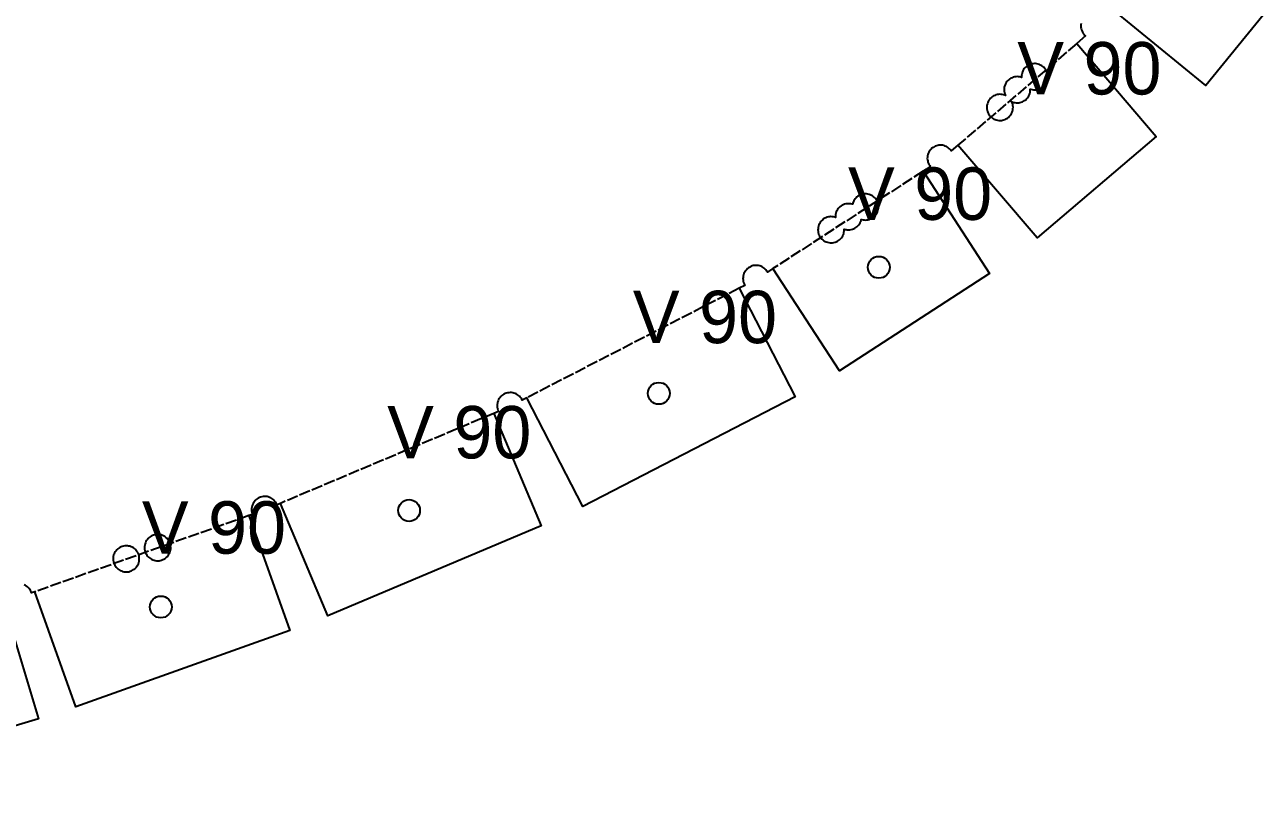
# Model space of a CAD drawing. Header units: millimetres. Extents: x 0 to 2467, y 0 to 1219.
# Drawn here: x 1235.4 to 1377.2, y 985 to 1073.9 of the extents above; entities that cross this region are included whole.
import ezdxf

# ---------------------------------------------------------------- set-up
doc = ezdxf.new("R2010")
doc.units = ezdxf.units.MM
doc.linetypes.add('DASHED', pattern=[1.524, 1.27, -0.254])
for name, color, linetype in [('CUT', 7, 'CONTINUOUS'), ('ETCH', 8, 'CONTINUOUS'), ('HOLE', 6, 'CONTINUOUS'), ('VALLEY', 1, 'DASHED')]:
    doc.layers.add(name, color=color, linetype=linetype)

msp = doc.modelspace()

# ---------------------------------------------------------------- linework, layer by layer
at = {"layer": 'CUT'}
for points in [[(1377.2, 1075), (1370.64, 1066.96), (1359.81, 1075.8)], [(1356.36, 1074.04), (1356.34, 1073.9), (1356.33, 1073.75), (1356.34, 1073.6), (1356.37, 1073.46), (1356.4, 1073.31), (1356.46, 1073.18), (1356.52, 1073.04), (1356.6, 1072.92), (1356.69, 1072.8), (1356.79, 1072.69), (1356.87, 1072.62), (1355.85, 1071.74), (1364.93, 1061.12), (1351.32, 1049.49), (1342.24, 1060.11), (1341.49, 1059.47), (1341.49, 1059.47), (1341.4, 1059.59), (1341.3, 1059.7), (1341.19, 1059.79), (1341.07, 1059.88), (1340.94, 1059.95), (1340.81, 1060.01), (1340.67, 1060.06), (1340.52, 1060.1), (1340.38, 1060.12), (1340.23, 1060.12), (1340.08, 1060.11), (1339.94, 1060.09), (1339.8, 1060.05), (1339.66, 1060), (1339.53, 1059.93), (1339.4, 1059.86), (1339.28, 1059.77), (1339.18, 1059.67), (1339.08, 1059.56), (1338.99, 1059.44), (1338.92, 1059.31), (1338.86, 1059.18), (1338.81, 1059.04), (1338.78, 1058.89), (1338.76, 1058.75), (1338.75, 1058.6), (1338.76, 1058.45), (1338.79, 1058.31), (1338.82, 1058.17), (1338.87, 1058.03), (1338.94, 1057.89), (1339.02, 1057.77), (1339.09, 1057.67), (1338.26, 1057.14), (1345.87, 1045.42), (1328.69, 1034.26), (1321.08, 1045.98), (1320.46, 1045.57), (1320.46, 1045.57), (1320.38, 1045.7), (1320.29, 1045.82), (1320.19, 1045.92), (1320.08, 1046.02), (1319.96, 1046.11), (1319.83, 1046.18), (1319.7, 1046.24), (1319.56, 1046.29), (1319.41, 1046.32), (1319.27, 1046.34), (1319.12, 1046.35), (1318.97, 1046.34), (1318.83, 1046.32), (1318.69, 1046.28), (1318.55, 1046.23), (1318.42, 1046.16), (1318.29, 1046.08), (1318.18, 1045.99), (1318.07, 1045.89), (1317.97, 1045.78), (1317.88, 1045.66), (1317.81, 1045.54), (1317.75, 1045.4), (1317.7, 1045.26), (1317.67, 1045.12), (1317.65, 1044.97), (1317.64, 1044.83), (1317.65, 1044.68), (1317.68, 1044.54), (1317.71, 1044.39), (1317.77, 1044.25), (1317.83, 1044.12), (1317.87, 1044.06), (1317.2, 1043.72), (1323.61, 1031.31), (1299.3, 1018.75), (1292.89, 1031.17), (1292.37, 1030.9), (1292.32, 1031.01), (1292.24, 1031.13), (1292.15, 1031.25), (1292.05, 1031.36), (1291.94, 1031.46), (1291.82, 1031.54), (1291.69, 1031.62), (1291.56, 1031.68), (1291.42, 1031.73), (1291.28, 1031.76), (1291.13, 1031.78), (1290.98, 1031.78), (1290.84, 1031.77), (1290.69, 1031.75), (1290.55, 1031.71), (1290.41, 1031.66), (1290.28, 1031.6), (1290.15, 1031.52), (1290.04, 1031.43), (1289.93, 1031.33), (1289.83, 1031.22), (1289.75, 1031.1), (1289.67, 1030.97), (1289.61, 1030.84), (1289.56, 1030.7), (1289.53, 1030.56), (1289.51, 1030.41), (1289.5, 1030.26), (1289.51, 1030.12), (1289.54, 1029.97), (1289.58, 1029.83), (1289.63, 1029.69), (1289.66, 1029.63), (1289.12, 1029.4), (1294.56, 1016.53), (1270.12, 1006.22), (1264.69, 1019.09), (1264.29, 1018.92), (1264.27, 1018.98), (1264.2, 1019.11), (1264.12, 1019.24), (1264.03, 1019.36), (1263.93, 1019.46), (1263.82, 1019.56), (1263.7, 1019.65), (1263.58, 1019.72), (1263.44, 1019.78), (1263.3, 1019.83), (1263.16, 1019.86), (1263.01, 1019.88), (1262.87, 1019.89), (1262.72, 1019.88), (1262.57, 1019.85), (1262.43, 1019.82), (1262.43, 1019.82), (1262.29, 1019.77), (1262.16, 1019.7), (1262.04, 1019.62), (1261.92, 1019.53), (1261.81, 1019.43), (1261.72, 1019.32), (1261.63, 1019.2), (1261.56, 1019.08), (1261.49, 1018.94), (1261.45, 1018.8), (1261.41, 1018.66), (1261.39, 1018.51), (1261.39, 1018.37), (1261.4, 1018.22), (1261.42, 1018.07), (1261.46, 1017.93), (1261.5, 1017.83), (1261.09, 1017.69), (1265.77, 1004.53), (1241.26, 995.8), (1236.57, 1008.96), (1236.21, 1008.83), (1236.16, 1008.97), (1236.1, 1009.1), (1236.02, 1009.23), (1235.93, 1009.34), (1235.83, 1009.45), (1235.72, 1009.55), (1235.6, 1009.63), (1235.47, 1009.71), (1235.34, 1009.77)], [(1232.99, 1007.79), (1236.99, 994.4), (1205.46, 984.98)]]:
    msp.add_lwpolyline(points, dxfattribs=at)
for points in [[(1346.01, 1063.36), (1346.12, 1063.27), (1346.24, 1063.18), (1346.37, 1063.11), (1346.5, 1063.05), (1346.64, 1063), (1346.79, 1062.96), (1346.93, 1062.95), (1347.08, 1062.94), (1347.23, 1062.95), (1347.37, 1062.97), (1347.51, 1063.01), (1347.65, 1063.06), (1347.78, 1063.13), (1347.91, 1063.2), (1348.03, 1063.29), (1348.13, 1063.39), (1348.23, 1063.5), (1348.32, 1063.62), (1348.39, 1063.75), (1348.45, 1063.89), (1348.5, 1064.02), (1348.53, 1064.17), (1348.55, 1064.31), (1348.56, 1064.46), (1348.55, 1064.61), (1348.53, 1064.75), (1348.49, 1064.9), (1348.44, 1065.03), (1348.4, 1065.11), (1348.48, 1065.07), (1348.62, 1065.02), (1348.77, 1064.99), (1348.91, 1064.97), (1349.06, 1064.97), (1349.21, 1064.98), (1349.35, 1065), (1349.49, 1065.04), (1349.63, 1065.09), (1349.76, 1065.15), (1349.89, 1065.23), (1350.01, 1065.32), (1350.11, 1065.42), (1350.21, 1065.53), (1350.3, 1065.65), (1350.37, 1065.78), (1350.43, 1065.91), (1350.48, 1066.05), (1350.51, 1066.19), (1350.53, 1066.34), (1350.54, 1066.49), (1350.54, 1066.53), (1350.61, 1066.51), (1350.75, 1066.48), (1350.9, 1066.46), (1351.05, 1066.45), (1351.19, 1066.46), (1351.34, 1066.48), (1351.48, 1066.52), (1351.62, 1066.57), (1351.75, 1066.64), (1351.88, 1066.72), (1351.99, 1066.8), (1352.1, 1066.9), (1352.2, 1067.02), (1352.29, 1067.13), (1352.36, 1067.26), (1352.42, 1067.4), (1352.47, 1067.54), (1352.5, 1067.68), (1352.52, 1067.82), (1352.53, 1067.97), (1352.52, 1068.12), (1352.49, 1068.26), (1352.46, 1068.41), (1352.4, 1068.54), (1352.34, 1068.68), (1352.26, 1068.8), (1352.17, 1068.92), (1352.07, 1069.03), (1351.96, 1069.12), (1351.84, 1069.21), (1351.72, 1069.28), (1351.58, 1069.34), (1351.44, 1069.39), (1351.3, 1069.43), (1351.15, 1069.45), (1351.01, 1069.45), (1350.86, 1069.44), (1350.71, 1069.42), (1350.57, 1069.38), (1350.43, 1069.33), (1350.3, 1069.26), (1350.18, 1069.19), (1350.06, 1069.1), (1349.95, 1069), (1349.85, 1068.89), (1349.77, 1068.77), (1349.69, 1068.64), (1349.63, 1068.51), (1349.59, 1068.37), (1349.55, 1068.22), (1349.53, 1068.08), (1349.53, 1067.93), (1349.53, 1067.88), (1349.45, 1067.91), (1349.31, 1067.94), (1349.17, 1067.96), (1349.02, 1067.97), (1348.87, 1067.96), (1348.73, 1067.93), (1348.58, 1067.89), (1348.45, 1067.84), (1348.31, 1067.78), (1348.19, 1067.7), (1348.07, 1067.61), (1347.96, 1067.51), (1347.87, 1067.4), (1347.78, 1067.28), (1347.71, 1067.15), (1347.65, 1067.02), (1347.6, 1066.88), (1347.56, 1066.74), (1347.54, 1066.59), (1347.54, 1066.44), (1347.55, 1066.3), (1347.57, 1066.15), (1347.61, 1066.01), (1347.66, 1065.87), (1347.7, 1065.79), (1347.61, 1065.83), (1347.47, 1065.88), (1347.33, 1065.91), (1347.19, 1065.93), (1347.04, 1065.94), (1346.89, 1065.93), (1346.75, 1065.91), (1346.6, 1065.87), (1346.47, 1065.82), (1346.33, 1065.75), (1346.21, 1065.68), (1346.09, 1065.59), (1345.98, 1065.49), (1345.89, 1065.38), (1345.8, 1065.26), (1345.73, 1065.13), (1345.67, 1064.99), (1345.62, 1064.86), (1345.58, 1064.71), (1345.56, 1064.57), (1345.56, 1064.42), (1345.57, 1064.27), (1345.59, 1064.13), (1345.63, 1063.98), (1345.68, 1063.85), (1345.75, 1063.71), (1345.82, 1063.59), (1345.91, 1063.47), (1346.01, 1063.36)], [(1327.05, 1049.1), (1327.18, 1049.03), (1327.32, 1048.99), (1327.46, 1048.95), (1327.61, 1048.93), (1327.75, 1048.93), (1327.9, 1048.94), (1328.05, 1048.96), (1328.19, 1049), (1328.33, 1049.05), (1328.46, 1049.12), (1328.58, 1049.19), (1328.7, 1049.28), (1328.81, 1049.38), (1328.91, 1049.49), (1328.99, 1049.61), (1329.07, 1049.74), (1329.13, 1049.87), (1329.18, 1050.01), (1329.21, 1050.16), (1329.23, 1050.3), (1329.23, 1050.45), (1329.23, 1050.5), (1329.31, 1050.47), (1329.45, 1050.44), (1329.59, 1050.42), (1329.74, 1050.41), (1329.89, 1050.42), (1330.03, 1050.45), (1330.18, 1050.48), (1330.31, 1050.54), (1330.45, 1050.6), (1330.57, 1050.68), (1330.69, 1050.77), (1330.8, 1050.87), (1330.89, 1050.98), (1330.98, 1051.1), (1331.05, 1051.22), (1331.11, 1051.36), (1331.16, 1051.5), (1331.19, 1051.62), (1331.25, 1051.6), (1331.39, 1051.57), (1331.53, 1051.55), (1331.68, 1051.54), (1331.83, 1051.55), (1331.97, 1051.57), (1332.12, 1051.61), (1332.25, 1051.66), (1332.39, 1051.73), (1332.51, 1051.8), (1332.63, 1051.89), (1332.74, 1051.99), (1332.83, 1052.1), (1332.92, 1052.22), (1332.99, 1052.35), (1333.05, 1052.49), (1333.1, 1052.62), (1333.14, 1052.77), (1333.16, 1052.91), (1333.16, 1053.06), (1333.15, 1053.21), (1333.13, 1053.35), (1333.09, 1053.5), (1333.04, 1053.63), (1332.97, 1053.77), (1332.9, 1053.89), (1332.81, 1054.01), (1332.71, 1054.12), (1332.6, 1054.21), (1332.48, 1054.3), (1332.35, 1054.37), (1332.22, 1054.43), (1332.08, 1054.48), (1331.93, 1054.52), (1331.79, 1054.53), (1331.64, 1054.54), (1331.49, 1054.53), (1331.35, 1054.51), (1331.21, 1054.47), (1331.07, 1054.42), (1330.94, 1054.35), (1330.81, 1054.28), (1330.69, 1054.19), (1330.59, 1054.09), (1330.49, 1053.98), (1330.4, 1053.86), (1330.33, 1053.73), (1330.27, 1053.59), (1330.22, 1053.46), (1330.19, 1053.34), (1330.14, 1053.35), (1329.99, 1053.39), (1329.85, 1053.41), (1329.7, 1053.41), (1329.55, 1053.4), (1329.41, 1053.38), (1329.27, 1053.34), (1329.13, 1053.29), (1329, 1053.23), (1328.87, 1053.15), (1328.75, 1053.06), (1328.65, 1052.96), (1328.55, 1052.85), (1328.46, 1052.73), (1328.39, 1052.6), (1328.33, 1052.47), (1328.28, 1052.33), (1328.25, 1052.19), (1328.23, 1052.04), (1328.22, 1051.89), (1328.22, 1051.84), (1328.15, 1051.87), (1328.01, 1051.9), (1327.86, 1051.92), (1327.71, 1051.93), (1327.57, 1051.92), (1327.42, 1051.9), (1327.28, 1051.86), (1327.14, 1051.81), (1327.01, 1051.74), (1326.88, 1051.66), (1326.77, 1051.57), (1326.66, 1051.47), (1326.56, 1051.36), (1326.48, 1051.24), (1326.4, 1051.12), (1326.34, 1050.98), (1326.29, 1050.84), (1326.26, 1050.7), (1326.24, 1050.55), (1326.23, 1050.41), (1326.24, 1050.26), (1326.27, 1050.12), (1326.3, 1049.97), (1326.36, 1049.84), (1326.42, 1049.7), (1326.5, 1049.58), (1326.59, 1049.46), (1326.69, 1049.35), (1326.8, 1049.26), (1326.92, 1049.17), (1327.05, 1049.1)], [(1250.22, 1012.58), (1250.36, 1012.55), (1250.5, 1012.53), (1250.65, 1012.52), (1250.8, 1012.53), (1250.94, 1012.56), (1251.09, 1012.6), (1251.22, 1012.65), (1251.36, 1012.71), (1251.48, 1012.79), (1251.6, 1012.88), (1251.71, 1012.98), (1251.8, 1013.09), (1251.89, 1013.21), (1251.96, 1013.34), (1252.02, 1013.47), (1252.07, 1013.61), (1252.11, 1013.75), (1252.13, 1013.9), (1252.13, 1014.05), (1252.12, 1014.19), (1252.1, 1014.34), (1252.06, 1014.48), (1252.01, 1014.62), (1251.94, 1014.75), (1251.87, 1014.88), (1251.78, 1014.99), (1251.68, 1015.1), (1251.57, 1015.2), (1251.45, 1015.28), (1251.32, 1015.36), (1251.19, 1015.42), (1251.05, 1015.47), (1250.9, 1015.5), (1250.76, 1015.52), (1250.61, 1015.52), (1250.46, 1015.52), (1250.32, 1015.49), (1250.18, 1015.45), (1250.04, 1015.4), (1249.91, 1015.34), (1249.78, 1015.26), (1249.66, 1015.17), (1249.56, 1015.07), (1249.46, 1014.96), (1249.37, 1014.84), (1249.3, 1014.71), (1249.24, 1014.58), (1249.19, 1014.44), (1249.16, 1014.3), (1249.14, 1014.15), (1249.13, 1014), (1249.14, 1013.86), (1249.16, 1013.71), (1249.2, 1013.57), (1249.25, 1013.43), (1249.32, 1013.3), (1249.4, 1013.17), (1249.48, 1013.06), (1249.58, 1012.95), (1249.7, 1012.85), (1249.81, 1012.77), (1249.94, 1012.69), (1250.08, 1012.63), (1250.22, 1012.58)], [(1247.06, 1011.24), (1247.21, 1011.25), (1247.35, 1011.27), (1247.49, 1011.31), (1247.63, 1011.36), (1247.76, 1011.43), (1247.89, 1011.5), (1248.01, 1011.59), (1248.11, 1011.69), (1248.21, 1011.8), (1248.3, 1011.92), (1248.37, 1012.05), (1248.43, 1012.18), (1248.48, 1012.32), (1248.51, 1012.47), (1248.53, 1012.61), (1248.54, 1012.76), (1248.53, 1012.91), (1248.51, 1013.05), (1248.47, 1013.19), (1248.42, 1013.33), (1248.35, 1013.46), (1248.27, 1013.59), (1248.19, 1013.71), (1248.09, 1013.81), (1247.97, 1013.91), (1247.86, 1014), (1247.73, 1014.07), (1247.59, 1014.13), (1247.45, 1014.18), (1247.31, 1014.21), (1247.17, 1014.23), (1247.02, 1014.24), (1246.87, 1014.23), (1246.73, 1014.21), (1246.58, 1014.17), (1246.45, 1014.12), (1246.31, 1014.05), (1246.19, 1013.97), (1246.07, 1013.89), (1245.96, 1013.78), (1245.87, 1013.67), (1245.78, 1013.55), (1245.71, 1013.43), (1245.65, 1013.29), (1245.6, 1013.15), (1245.56, 1013.01), (1245.54, 1012.87), (1245.54, 1012.72), (1245.55, 1012.57), (1245.57, 1012.43), (1245.61, 1012.28), (1245.66, 1012.15), (1245.73, 1012.01), (1245.8, 1011.89), (1245.89, 1011.77), (1245.99, 1011.66), (1246.1, 1011.57), (1246.22, 1011.48), (1246.35, 1011.41), (1246.48, 1011.35), (1246.62, 1011.3), (1246.77, 1011.26), (1246.91, 1011.24), (1247.06, 1011.24)]]:
    msp.add_lwpolyline(points, close=True, dxfattribs=at)
at = {"layer": 'HOLE'}
for centre in [(1333.2, 1046.13), (1308.01, 1031.69), (1279.42, 1018.28), (1251, 1007.23)]:
    msp.add_circle(centre, 1.25, dxfattribs=at)
at = {"layer": 'VALLEY'}
for p, q in [((1355.85, 1071.74), (1342.24, 1060.11)), ((1338.26, 1057.14), (1321.08, 1045.98)), ((1317.2, 1043.72), (1292.89, 1031.17)), ((1289.12, 1029.4), (1264.69, 1019.09)), ((1261.09, 1017.69), (1236.57, 1008.96))]:
    msp.add_line(p, q, dxfattribs=at)

# ---------------------------------------------------------------- texts
at = {"layer": 'ETCH'}
for p in [(1349.05, 1065.92), (1329.67, 1051.56), (1305.04, 1037.44), (1276.91, 1024.24), (1248.83, 1013.33)]:
    msp.add_text('V 90', height=6, dxfattribs=at).set_placement(p)

doc.saveas('drawing.dxf')
